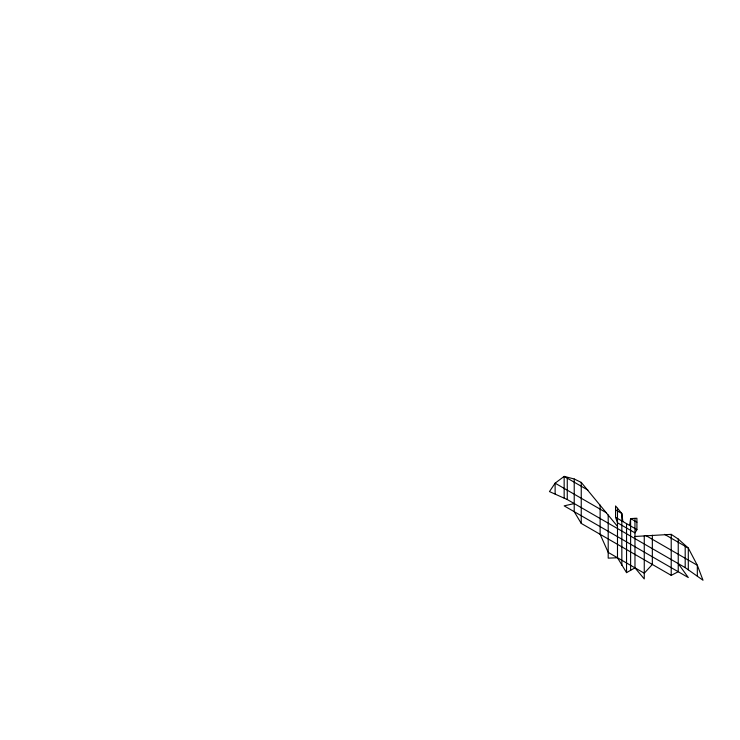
<?xml version="1.0" encoding="UTF-8"?>
<svg xmlns="http://www.w3.org/2000/svg" width="740" height="740" viewBox="0 0 740 740"><rect width="100%" height="100%" fill="white"/><g stroke="black" fill="none" stroke-linecap="round" stroke-linejoin="round"><path stroke-width="1.11" d="M617.493 508.269L617.484 557.757L626.54 572.63L634.976 567.848L634.966 518.351M629.611 525.418L630.619 518.592L636.909 518.25L636.909 529.637L634.976 532.874L617.484 522.782L615.551 517.306L615.551 505.92L621.841 513.523L622.849 521.515M678.238 539.044L688.302 548.062L697.33 565.277L703 580.234L685.194 567.626L567.265 499.546L549.459 491.591L555.12 483.174L564.158 476.384L574.221 478.993L574.221 511.682L581.242 523.411L671.217 575.359L678.238 571.733L678.238 539.044L671.217 534.354L634.976 536.472M574.221 503.57L564.158 505.864L688.302 577.542L678.238 563.621M617.484 557.757L608.197 558.136L608.197 514.985M574.221 478.993L581.242 482.406L617.484 526.371M587.902 490.093L564.158 476.384L564.158 498.113M664.557 534.354L688.302 548.062L688.302 569.791M615.551 509.888L621.841 513.523L621.841 565.258M636.909 522.218L630.619 518.592L630.619 570.318M615.551 517.306L636.909 529.637M606.393 512.774L555.12 483.174L555.12 493.959M646.066 535.677L697.33 565.277L697.33 576.062M634.976 567.848L644.263 578.957L644.263 535.806M685.194 546.268L685.194 567.626M671.217 534.354L671.217 575.359M652.338 535.224L652.338 564.454L644.263 573.213L608.197 552.391L600.121 534.308L600.121 505.078M626.54 523.652L626.54 572.63M581.242 482.406L581.242 523.411M567.265 478.179L567.265 499.546"/></g></svg>
